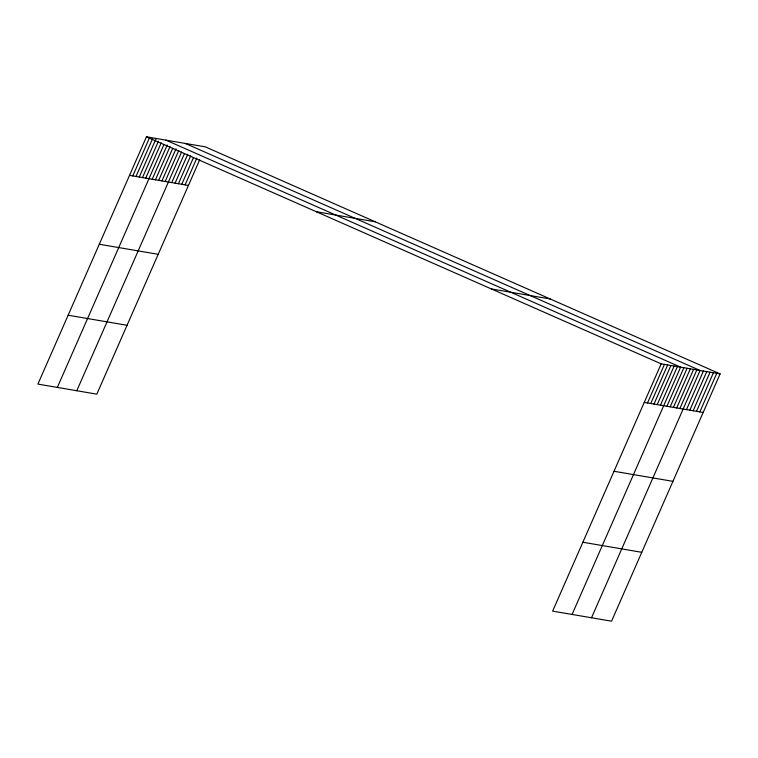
<?xml version="1.0" encoding="UTF-8"?>
<svg xmlns="http://www.w3.org/2000/svg" width="758" height="758" viewBox="0 0 758 758"><rect width="100%" height="100%" fill="white"/><g stroke="black" fill="none" stroke-linecap="round" stroke-linejoin="round"><path stroke-width="1.14" d="M720.1 373.902L661.184 363.84L552.629 611.128L611.545 621.19L720.1 373.902L205.371 146.872L146.455 136.81L37.9 384.098L96.816 394.16L199.724 159.73M132.764 175.922L149.696 137.359M136.004 176.472L152.462 138.979M139.245 177.031L156.176 138.468M142.485 177.58L158.469 141.159M145.726 178.139L161.246 142.788M57.343 387.414L164.012 144.408M152.206 179.239L167.253 144.968M155.447 179.798L170.029 146.588M158.687 180.347L172.796 148.217M161.928 180.906L176.036 148.767M165.168 181.456L178.803 150.397M76.785 390.74L181.579 152.017M171.744 182.583L184.44 153.656M175.089 183.152L187.785 154.234M178.424 183.72L190.646 155.873M181.759 184.289L193.517 157.512M185.104 184.867L196.853 158.081M647.503 402.953L664.425 364.39M650.743 403.502L667.665 364.949M653.983 404.061L670.906 365.498M657.224 404.611L674.146 366.048M660.455 405.17L677.387 366.607M572.072 614.454L680.627 367.156L165.898 140.126M666.936 406.279L683.868 367.715M670.176 406.828L687.108 368.265M673.417 407.378L690.349 368.824M676.657 407.937L693.589 369.373M679.898 408.486L696.829 369.923M591.515 617.77L700.07 370.482L185.34 143.452M686.483 409.614L703.405 371.05M689.818 410.182L706.75 371.619M693.153 410.751L710.085 372.197M696.498 411.329L713.42 372.765M699.833 411.897L716.765 373.334M129.523 175.363L188.439 185.435M316.313 211.728L375.229 221.791M491.326 288.921L550.242 298.984M99.289 244.247L158.204 254.318M644.262 402.403L703.168 412.466M68.135 315.214L127.05 325.286M614.018 471.277L672.933 481.349M582.874 542.245L641.78 552.317M146.455 136.81L661.184 363.84"/></g></svg>
